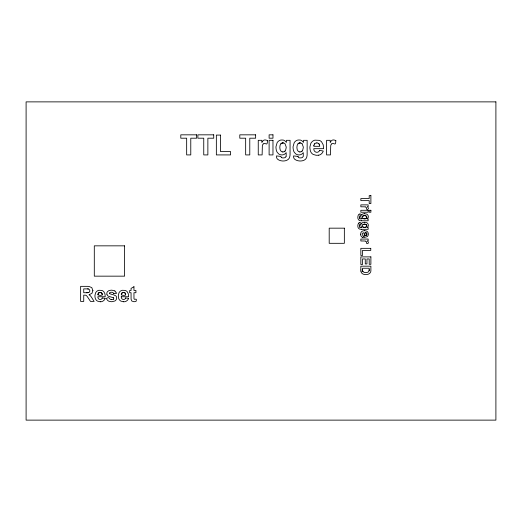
<?xml version="1.0" encoding="UTF-8"?>
<svg xmlns="http://www.w3.org/2000/svg" width="522" height="522" viewBox="0 0 522 522"><rect width="100%" height="100%" fill="white"/><g stroke="black" fill="none" stroke-linecap="round" stroke-linejoin="round"><path stroke-width="0.78" d="M125.652 294.245C125.952 296.431 118.618 295.439 122.344 292.751C123.179 292.229 124.38 292.346 125.065 293.077A2.186 2.186 0 0 0 121.913 293.116M313.905 145.403L313.826 146.31L319.751 146.31L319.444 144.705A2.786 2.786 0 0 0 318.864 143.798M362.907 237.425C364.506 235.572 361.687 235.448 362.203 233.836C364.004 230.607 364.956 234.704 363.964 237.549L367.26 236.642A3.145 3.145 0 0 0 368.264 234.835L368.317 234.456A4.535 4.535 0 0 0 368.33 233.876A3.23 3.23 0 0 0 367.305 231.631A3.445 3.445 0 0 0 365.883 230.881L364.885 230.704A6.499 6.499 0 0 0 364.441 230.691M369.119 270.761L369.139 270.624A9.403 9.403 0 0 0 369.191 269.717L369.204 268.236L362.529 268.236L362.529 269.75A6.427 6.427 0 0 0 362.607 270.983C363.573 273.293 368.388 273.267 369.119 270.761A7.543 7.543 0 0 0 369.184 269.717M286.063 156.372L286.115 156.124A9.742 9.742 0 0 0 286.187 154.753L286.193 152.652L284.784 154.029A4.913 4.913 0 0 1 282.826 154.838L282.206 154.91A6.225 6.225 0 0 1 281.175 154.877L280.51 154.76A4.985 4.985 0 0 1 278.735 153.944L277.293 152.424A7.406 7.406 0 0 1 276.308 150.205L275.975 147.876A14.101 14.101 0 0 1 275.994 146.623L277.117 142.682A5.703 5.703 0 0 1 277.704 141.893L278.631 141.044A5.442 5.442 0 0 1 281.09 140.013L283.002 140.033A4.874 4.874 0 0 1 284.744 140.712L286.447 142.356L286.447 140.32L290.062 140.32L290.062 153.461A21.624 21.624 0 0 1 289.964 155.726C289.775 161.774 281.025 162.257 277.469 159.119A3.961 3.961 0 0 1 276.503 157.096L276.464 155.915L280.96 156.411A1.742 1.742 0 0 0 281.404 157.527M267.486 140.686C267.31 147.028 265.659 141.997 263.271 143.889M335.842 140.686C335.659 147.028 334.008 141.997 331.627 143.889M358.49 223.285C357.531 224.975 357.348 228.231 359.56 229.08A7.145 7.145 0 0 0 361.57 229.275M98.527 293.11C95.767 295.687 102.841 296.209 102.266 294.245A2.336 2.336 0 0 0 101.692 293.064L100.133 292.431L98.527 293.11A2.186 2.186 0 0 1 101.673 293.077A2.851 2.851 0 0 1 102.292 294.956M263.14 144.013L262.742 144.62A5.122 5.122 0 0 0 262.435 145.507A4.489 4.489 0 0 0 262.357 145.84L262.122 154.917L258.253 154.917L258.253 140.32L261.874 140.32L261.874 142.382A10.427 10.427 0 0 1 262.801 141.044L263.277 140.575A2.466 2.466 0 0 1 263.545 140.379A2.793 2.793 0 0 1 265.052 139.948A4.594 4.594 0 0 1 267.479 140.692M331.496 144.013L331.092 144.62A5.122 5.122 0 0 0 330.785 145.507A4.489 4.489 0 0 0 330.713 145.84L330.478 154.917L326.609 154.917L326.609 140.32L330.224 140.32L330.224 142.382A10.427 10.427 0 0 1 331.15 141.044L331.633 140.575A2.466 2.466 0 0 1 331.901 140.379A2.793 2.793 0 0 1 333.408 139.948A4.594 4.594 0 0 1 335.835 140.692M280.947 143.778L280.112 145.214L279.838 147.1A11.497 11.497 0 0 0 279.851 147.948L280.177 149.827L281.064 151.197A2.682 2.682 0 0 0 282.891 151.935M299.882 142.937A2.78 2.78 0 0 0 298.029 143.778L297.201 145.214L296.927 147.1A11.497 11.497 0 0 0 296.933 147.948L297.266 149.827L298.153 151.197A2.682 2.682 0 0 0 299.98 151.935M284.862 151.184L285.24 150.799A3.21 3.21 0 0 0 285.567 150.343L286.193 147.746A10.479 10.479 0 0 0 286.18 146.917L285.045 143.798A2.891 2.891 0 0 0 283.133 142.937M301.951 151.184L302.329 150.799A3.21 3.21 0 0 0 302.649 150.343L303.282 147.746A10.479 10.479 0 0 0 303.269 146.917L302.134 143.798M361.805 214.614L361.55 214.849A2.571 2.571 0 0 0 360.865 216.33A3.112 3.112 0 0 0 360.852 216.845A2.532 2.532 0 0 0 361.478 218.385L361.981 218.842L360.93 218.842A3.471 3.471 0 0 1 360.049 218.777M361.805 223.155L361.55 223.396A2.571 2.571 0 0 0 360.865 224.878A3.112 3.112 0 0 0 360.852 225.387A2.532 2.532 0 0 0 361.478 226.933L361.981 227.383L360.93 227.383A3.471 3.471 0 0 1 360.049 227.318M365.459 218.751C368.702 217.739 365.276 214.235 363.116 215.951A1.475 1.475 0 0 0 362.888 216.101M365.459 227.298C368.702 226.28 365.276 222.777 363.116 224.493A1.488 1.488 0 0 0 362.973 226.966A2.701 2.701 0 0 0 364.565 227.331A3.054 3.054 0 0 0 366.313 226.998A1.527 1.527 0 0 0 365.7 224.329M318.694 155.132L317.291 155.288A10.655 10.655 0 0 1 316.071 155.249L313.324 154.499A5.69 5.69 0 0 1 311.582 153.09L311.34 152.789A7.164 7.164 0 0 1 310.355 150.832L309.898 148.111A12.998 12.998 0 0 1 309.924 146.845L310.799 143.459A6.473 6.473 0 0 1 311.804 142.017L312.554 141.312A6.094 6.094 0 0 1 314.903 140.15L319.236 140.359A6.068 6.068 0 0 1 321.565 141.834L323.203 144.816L323.614 148.679L313.761 148.679L313.918 149.86A3.347 3.347 0 0 0 314.707 151.354A2.93 2.93 0 0 0 319.66 150.349M113.568 293.651L116.282 293.181M87.67 288.894A9.187 9.187 0 0 1 88.218 288.92L88.081 288.914A12.247 12.247 0 0 0 87.67 288.894L83.729 288.875L83.729 292.712L86.469 292.712A25.154 25.154 0 0 0 87.533 292.679L88.499 292.568A1.409 1.409 0 0 0 88.727 292.503M361.576 220.773L368.147 220.773L368.147 218.966L367.129 218.966L367.762 218.372A2.512 2.512 0 0 0 368.33 216.924A2.904 2.904 0 0 0 367.371 214.581A3.015 3.015 0 0 0 366.509 214.066L364.995 213.739A7.054 7.054 0 0 0 364.545 213.726M361.576 229.321L368.147 229.321L368.147 227.507L367.129 227.507L367.762 226.92A2.512 2.512 0 0 0 368.33 225.471A2.904 2.904 0 0 0 367.371 223.129A3.015 3.015 0 0 0 366.509 222.613L364.995 222.287A7.054 7.054 0 0 0 364.545 222.274M121.241 296.737L128.627 296.737L128.321 293.84L127.27 291.798A4.613 4.613 0 0 0 125.091 290.408L122.344 290.284A4.626 4.626 0 0 0 120.138 291.374A5.174 5.174 0 0 0 119.773 291.739A4.907 4.907 0 0 0 118.899 293.064L118.364 295.361A9.748 9.748 0 0 0 118.344 296.307L118.494 297.631A5.644 5.644 0 0 0 119.414 299.824L119.603 300.046A4.267 4.267 0 0 0 120.915 301.103L122.97 301.664A7.987 7.987 0 0 0 123.662 301.696M365.152 232.655C369.68 233.034 363.416 239.285 365.152 232.655A1.559 1.559 0 0 1 366.522 235.278M111.688 299.635C108.83 299.902 110.155 296.118 106.455 298.323A4.287 4.287 0 0 0 108.152 300.803A4.352 4.352 0 0 0 109.065 301.266L111.147 301.677A10.44 10.44 0 0 0 111.995 301.69L114.886 300.972A3.589 3.589 0 0 0 115.401 300.607L115.949 300.033A3.269 3.269 0 0 0 116.654 298.186A3.895 3.895 0 0 0 116.641 297.664L116.595 297.344A2.584 2.584 0 0 0 115.76 295.824L113.346 294.741A17.689 17.689 0 0 0 112.53 294.532L111.982 294.401A31.568 31.568 0 0 1 111.277 294.219L109.888 293.742M360.154 213.968L360.102 216.219A0.874 0.874 0 0 0 359.541 216.441A1.481 1.481 0 0 0 359.384 217.296M360.154 222.516L360.102 224.767A0.874 0.874 0 0 0 359.541 224.989M298.042 156.411L293.553 155.915L293.592 157.096A3.961 3.961 0 0 0 294.558 159.125C298.108 162.257 306.871 161.781 307.047 155.726A21.624 21.624 0 0 0 307.145 153.461L307.151 140.32L303.536 140.32L303.536 142.356L301.833 140.712A4.874 4.874 0 0 0 300.091 140.033L298.179 140.013A5.442 5.442 0 0 0 295.713 141.038L294.793 141.893A5.703 5.703 0 0 0 294.206 142.682L293.083 146.623A14.101 14.101 0 0 0 293.064 147.876L293.39 150.212A7.406 7.406 0 0 0 294.375 152.424L295.824 153.944A4.985 4.985 0 0 0 297.599 154.76L298.264 154.877A6.225 6.225 0 0 0 299.295 154.91L299.915 154.838A4.913 4.913 0 0 0 301.873 154.036L303.282 152.652L303.282 154.753A9.742 9.742 0 0 1 303.217 156.13M319.497 150.303L323.268 151.073A6.342 6.342 0 0 1 318.72 155.249M125.541 297.951L128.445 298.323M102.155 297.951L105.052 298.323M365.387 206.921L364.937 206.862A17.552 17.552 0 0 0 363.756 206.81L360.846 206.803L360.846 204.872L368.147 204.872L368.147 206.679C366.007 206.255 369.393 207.828 368.16 209.113C365.309 210.712 367.586 207.117 365.55 206.96M365.387 241.099L364.937 241.04A17.552 17.552 0 0 0 363.756 240.988L360.846 240.981L360.846 239.05L368.147 239.05L368.147 240.857C366.007 240.433 369.393 242.006 368.16 243.291C365.309 244.89 367.586 241.294 365.55 241.131M113.359 297.749L113.548 297.873A0.907 0.907 0 0 1 113.352 299.178M114.775 290.943L111.982 290.199A11.993 11.993 0 0 0 111.147 290.193L109.176 290.493L107.695 291.413A3.112 3.112 0 0 0 106.827 293.397A3.641 3.641 0 0 0 106.853 293.958L106.912 294.323M360.846 269.991L360.846 266.174L370.888 266.174L370.888 269.881A7.686 7.686 0 0 1 370.705 271.91C369.602 274.67 366 275.048 363.501 274.239A4.444 4.444 0 0 1 361.779 273.163A3.667 3.667 0 0 1 361.08 271.779M88.264 288.96A1.886 1.886 0 0 1 88.675 292.561M87.872 292.659A21.395 21.395 0 0 1 86.469 292.705M102.273 297.99A2.199 2.199 0 0 1 98.514 298.78A3.034 3.034 0 0 1 97.895 296.737L105.242 296.737L104.935 293.84L103.885 291.798A4.613 4.613 0 0 0 101.705 290.408L98.958 290.284A4.626 4.626 0 0 0 96.753 291.374A5.174 5.174 0 0 0 96.381 291.739A4.907 4.907 0 0 0 95.513 293.064L94.971 295.361A9.748 9.748 0 0 0 94.958 296.307L95.102 297.631A5.644 5.644 0 0 0 96.028 299.824L96.218 300.046A4.267 4.267 0 0 0 97.523 301.103L99.585 301.664A7.987 7.987 0 0 0 100.276 301.696M105.209 298.382A5.103 5.103 0 0 1 100.276 301.807M97.934 294.956A2.688 2.688 0 0 1 98.488 293.083M109.809 293.729A0.718 0.718 0 0 1 109.861 292.555L110.246 292.398A4.496 4.496 0 0 1 111.506 292.261A2.147 2.147 0 0 1 113.75 293.579M114.801 290.911A3.993 3.993 0 0 1 116.256 293.188M113.365 297.736A3.889 3.889 0 0 0 112.576 297.501L108.406 296.222A2.773 2.773 0 0 1 106.984 294.382M113.404 299.276A3.197 3.197 0 0 1 111.695 299.589M125.665 297.99A2.199 2.199 0 0 1 121.9 298.78A3.034 3.034 0 0 1 121.28 296.737M128.601 298.382A5.103 5.103 0 0 1 123.662 301.807M121.326 294.956A2.688 2.688 0 0 1 121.874 293.083M125.639 294.245A2.336 2.336 0 0 0 125.078 293.064A2.851 2.851 0 0 1 125.678 294.956M282.793 142.943A3.354 3.354 0 0 1 283.302 142.956M284.999 151.073A3.008 3.008 0 0 1 282.735 151.935M281.443 157.494A1.422 1.422 0 0 0 281.665 157.631L282.343 157.853A4.567 4.567 0 0 0 283.107 157.905A5.951 5.951 0 0 0 284.64 157.748L285.286 157.461A1.912 1.912 0 0 0 286.004 156.496M298.095 156.411A1.742 1.742 0 0 0 298.493 157.527A1.422 1.422 0 0 0 298.754 157.631L299.432 157.853A4.567 4.567 0 0 0 300.196 157.905A5.951 5.951 0 0 0 301.729 157.748L302.375 157.461A1.912 1.912 0 0 0 303.093 156.496M299.882 142.943A3.354 3.354 0 0 1 300.391 142.956M298.023 143.772A2.806 2.806 0 0 1 302.016 143.765M302.088 151.073A3.008 3.008 0 0 1 299.824 151.935M313.892 145.573A3.178 3.178 0 0 1 314.649 143.837M314.531 143.941A2.949 2.949 0 0 1 316.952 142.943M316.802 142.93A2.871 2.871 0 0 1 319.549 144.901M361.035 271.792A6.349 6.349 0 0 1 360.878 269.991M362.849 271.818A4.111 4.111 0 0 1 362.607 269.763M362.868 237.53A3.4 3.4 0 0 1 360.585 234.241M360.663 234.241A5.324 5.324 0 0 1 360.682 233.778L360.976 232.577A2.884 2.884 0 0 1 361.909 231.416A4.352 4.352 0 0 1 364.441 230.724M366.431 235.207A1.899 1.899 0 0 1 365.152 235.585M365.426 227.187A3.21 3.21 0 0 1 362.868 226.979M358.483 223.279A2.101 2.101 0 0 1 360.115 222.496M361.766 223.103A4.313 4.313 0 0 1 364.545 222.313M359.384 225.837A1.481 1.481 0 0 1 359.527 224.995M359.912 227.448A1.683 1.683 0 0 1 359.417 225.856M365.694 224.369A3.935 3.935 0 0 0 363.397 224.395A1.683 1.683 0 0 0 362.888 224.643M365.426 218.646A3.21 3.21 0 0 1 362.868 218.431M361.57 220.728A7.145 7.145 0 0 1 359.547 220.584C357.4 219.638 357.492 216.48 358.49 214.738A2.101 2.101 0 0 1 360.115 213.955M361.766 214.555A4.313 4.313 0 0 1 364.545 213.772M359.912 218.907A1.683 1.683 0 0 1 359.417 217.315M92.896 290.584L91.911 293.384L88.975 294.78A6.89 6.89 0 0 1 90.763 296.215L90.835 296.339A18.538 18.538 0 0 1 91.898 297.866L94.11 301.416L90.495 301.416L87.474 296.861A13.813 13.813 0 0 0 86.88 296.072A2.375 2.375 0 0 0 85.732 295.25A5.957 5.957 0 0 0 84.336 295.171L83.729 295.145L83.729 301.416L80.636 301.416L80.636 286.35L87.004 286.35A19.699 19.699 0 0 1 88.857 286.421L91.787 287.615L92.896 290.584M133.958 286.728L131.061 288.412L131.061 290.467L129.658 290.467L129.658 292.712L131.061 292.712L131.074 298.551A11.915 11.915 0 0 0 131.12 299.374L131.818 301.037L133.854 301.696A5.833 5.833 0 0 0 136.118 301.292C137.39 297.351 134.363 300.437 134.01 298.799A7.021 7.021 0 0 1 133.978 298.212L133.958 292.712L135.929 292.712L135.929 290.467L133.958 290.467L133.958 286.728M495.9 101.875L26.1 101.875L26.1 420.125L495.9 420.125L495.9 101.875M196.637 134.833L180.795 134.833L180.795 138.2L186.661 138.2L186.661 154.917L190.778 154.917L190.778 138.2L196.637 138.2L196.637 134.833M213.726 134.833L197.884 134.833L197.884 138.2L203.75 138.2L203.75 154.917L207.867 154.917L207.867 138.2L213.726 138.2L213.726 134.833M255.636 134.833L239.794 134.833L239.794 138.2L245.66 138.2L245.66 154.917L249.777 154.917L249.777 138.2L255.636 138.2L255.636 134.833M272.973 134.833L269.111 134.833L269.111 138.2L272.973 138.2L272.973 134.833M220.46 135.087L216.349 135.087L216.349 154.917L230.567 154.917L230.567 151.55L220.46 151.55L220.46 135.087M272.973 140.32L269.111 140.32L269.111 154.917L272.973 154.917L272.973 140.32M370.888 195.639L369.204 195.639L369.204 198.569L360.846 198.569L360.846 200.631L369.204 200.631L369.204 203.56L370.888 203.56L370.888 195.639M368.147 210.294L360.846 210.294L360.846 212.232L368.147 212.232L368.147 210.294M370.888 210.294L369.204 210.294L369.204 212.232L370.888 212.232L370.888 210.294M344.35 228.166L329.199 228.166L329.199 243.317L344.35 243.317L344.35 228.166M124.608 245.842L94.299 245.842L94.299 276.158L124.608 276.158L124.608 245.842M370.764 248.341L360.846 248.341L360.846 255.447L362.529 255.447L362.529 250.397L370.764 250.397L370.764 248.341M370.888 256.883L360.846 256.883L360.846 264.491L362.529 264.491L362.529 258.945L365.276 258.945L365.276 263.93L366.959 263.93L366.959 258.945L369.204 258.945L369.204 264.308L370.888 264.308L370.888 256.883M282.793 142.937A2.78 2.78 0 0 0 280.94 143.778A2.806 2.806 0 0 1 282.793 142.937M362.855 216.049A1.488 1.488 0 0 0 362.973 218.424A2.701 2.701 0 0 0 364.565 218.79A3.054 3.054 0 0 0 366.313 218.45A1.527 1.527 0 0 0 365.7 215.788A3.935 3.935 0 0 0 363.397 215.854A1.683 1.683 0 0 0 362.888 216.101"/></g></svg>
